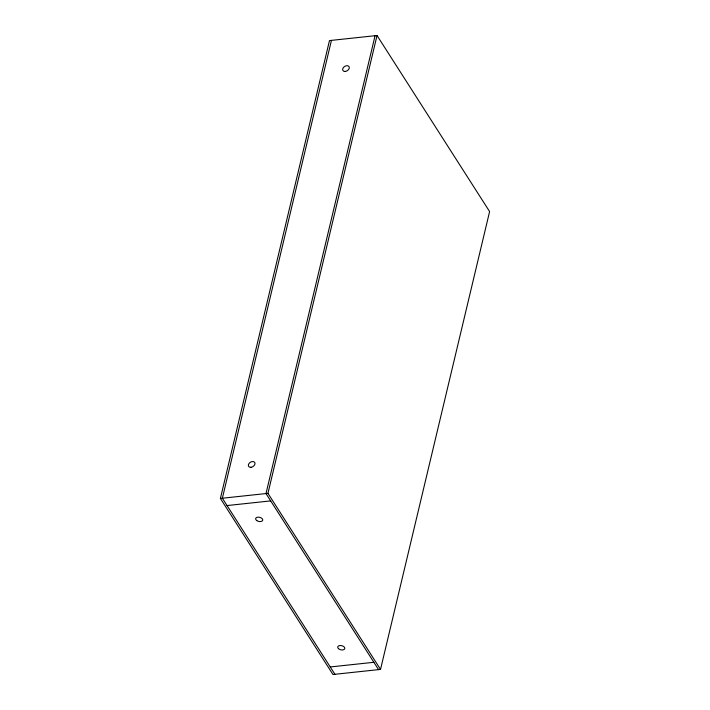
<?xml version="1.0" encoding="UTF-8"?>
<svg xmlns="http://www.w3.org/2000/svg" width="710" height="710" viewBox="0 0 710 710"><rect width="100%" height="100%" fill="white"/><g stroke="black" fill="none" stroke-linecap="round" stroke-linejoin="round"><path stroke-width="1.06" d="M220.393 498.438L329.476 40.585L377.037 35.5L489.607 211.562L380.524 669.415L332.963 674.5L220.393 498.438L267.954 493.352L380.524 669.415M331.437 40.381L222.363 498.234L334.934 674.287M375.066 35.713L265.993 493.565L378.563 669.619M267.954 493.352L377.037 35.5M227.049 505.564L270.688 500.896M330.239 666.956L373.877 662.288M344.936 71.453A3.63 2.52 -32.6 0 0 349.249 67.104A3.63 2.52 -32.6 0 0 343.755 67.148A3.63 2.52 -32.6 0 0 344.936 71.453M250.994 467.278A3.63 2.52 -32.6 0 0 254.855 462.68A3.63 2.52 -32.6 0 0 249.183 463.293A3.63 2.52 -32.6 0 0 250.994 467.278M338.475 648.656A3.63 2.121 13.4 0 0 344.581 649.055A3.63 2.121 13.4 0 0 340.756 645.532A3.63 2.121 13.4 0 0 338.475 648.656M256.754 520.572A3.63 2.121 13.4 0 0 262.656 520.394A3.63 2.121 13.4 0 0 258.156 517.146A3.63 2.121 13.4 0 0 256.754 520.572"/></g></svg>
